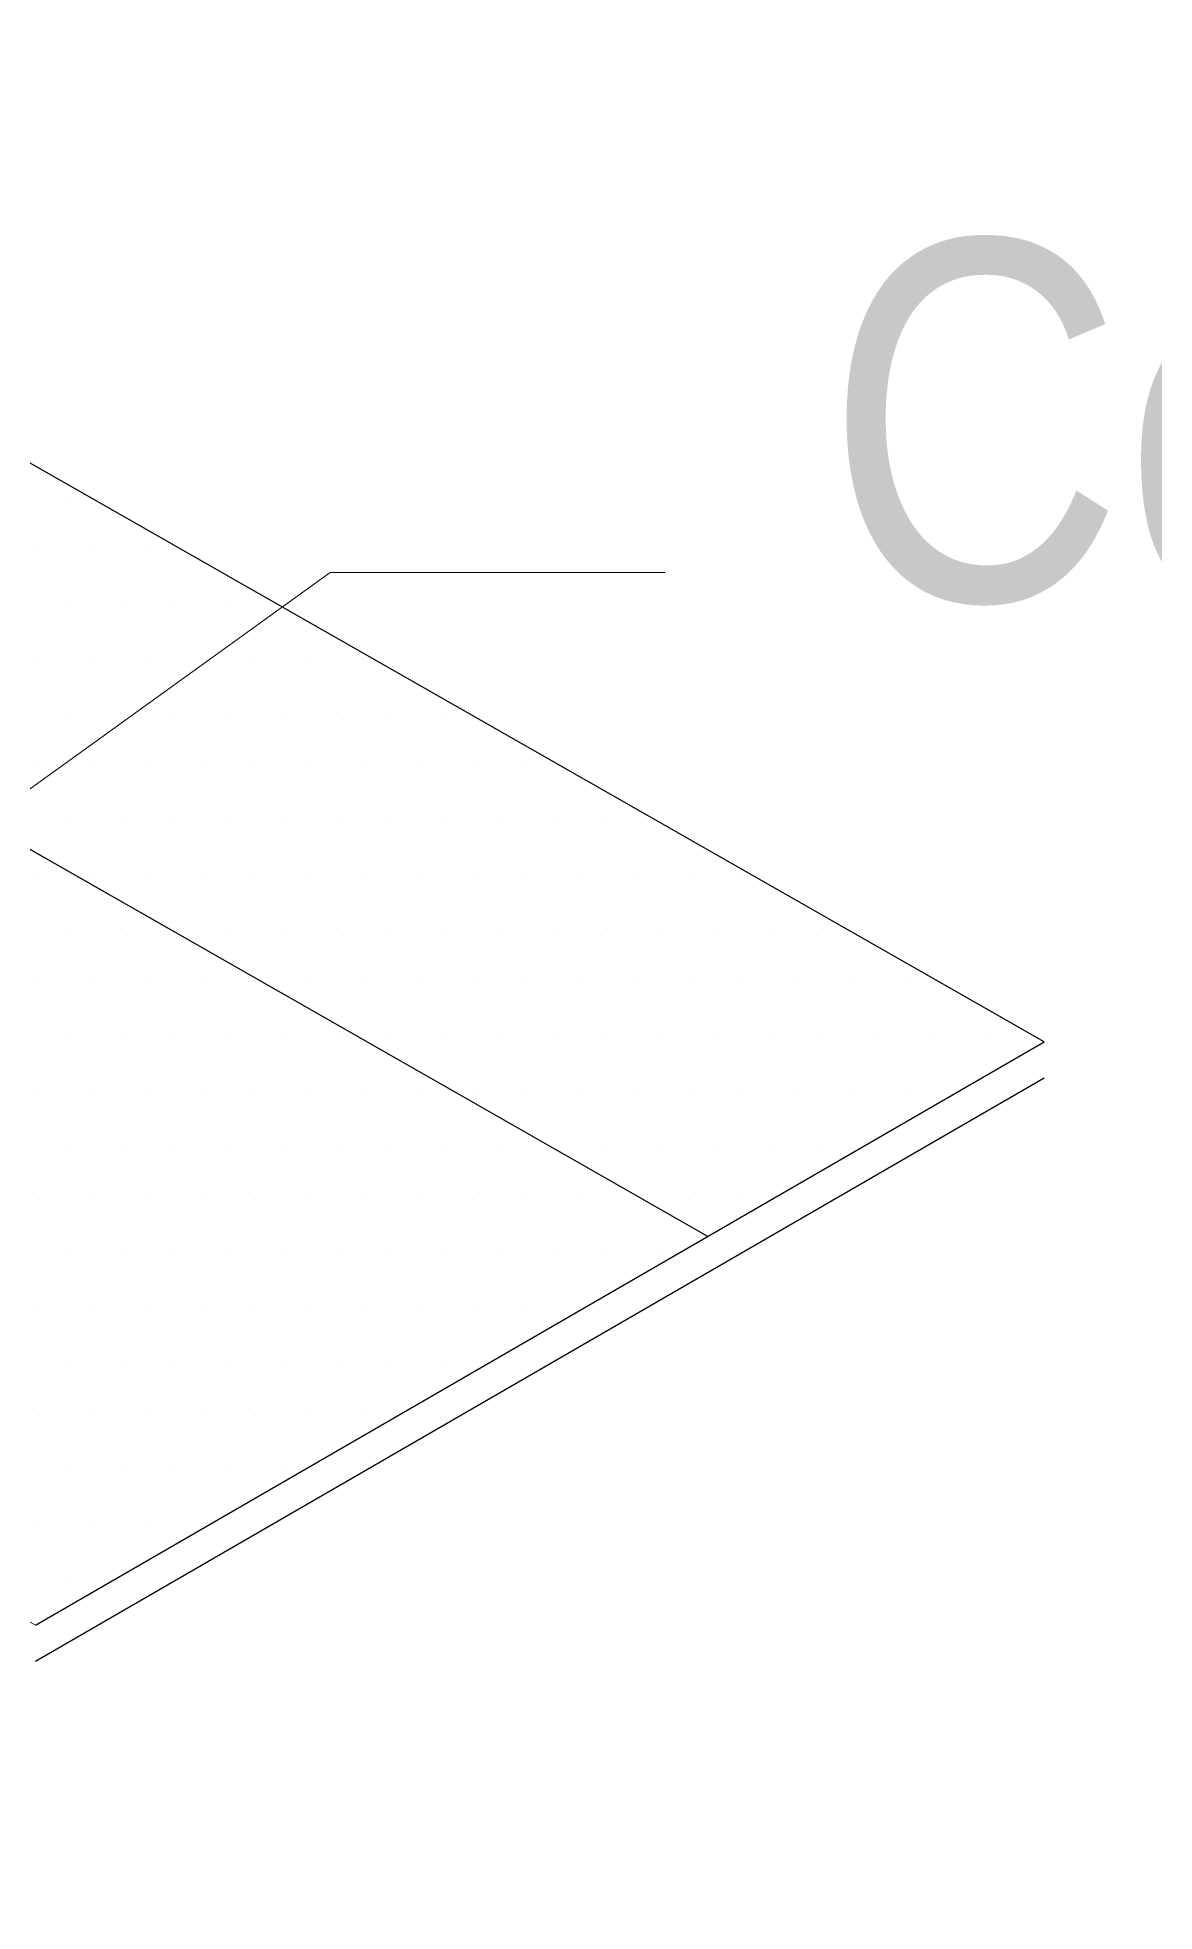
# Model space of a CAD drawing. Extents: x -1279 to 5791, y -3809 to 1769.
# Drawn here: x 872.7 to 900.59, y -2559.8 to -2512.97 of the extents above; entities that cross this region are included whole.
import ezdxf

# ---------------------------------------------------------------- set-up
doc = ezdxf.new("R2010")
doc.units = 0
doc.header["$MEASUREMENT"] = 0
for name, color, linetype, lineweight in [('.ATI-HATCH', 7, 'Continuous', 0), ('G-ANNO-TTLB', 7, 'Continuous', 0), ('TYVEK', 7, 'Continuous', 0)]:
    doc.layers.add(name, color=color, linetype=linetype, lineweight=lineweight)

# ---------------------------------------------------------------- blocks, each defined once
blk = doc.blocks.new('Block_79')
at = {"layer": '.ATI-HATCH'}
for points, knots in [([(755.049, -2466.185), (755.049, -2466.185), (746.651, -2471.044), (746.651, -2471.044), (746.651, -2471.044), (738.252, -2475.902), (738.252, -2475.902), (738.252, -2475.902), (872.648, -2552.645), (872.648, -2552.645), (872.648, -2552.645), (889.444, -2542.927), (889.444, -2542.927), (889.444, -2542.927), (755.049, -2466.185), (755.049, -2466.185)], [0, 0, 0, 0, 1, 1, 1, 2, 2, 2, 3, 3, 3, 4, 4, 4, 5, 5, 5, 5]), ([(871.397, -2522.967), (871.397, -2522.967), (870.677, -2532.211), (870.677, -2532.211), (870.677, -2532.211), (889.444, -2542.927), (889.444, -2542.927), (889.444, -2542.927), (897.843, -2538.068), (897.843, -2538.068), (897.843, -2538.068), (871.397, -2522.967), (871.397, -2522.967)], [0, 0, 0, 0, 1, 1, 1, 2, 2, 2, 3, 3, 3, 4, 4, 4, 4])]:
    blk.add_open_spline(points, degree=3, knots=knots, dxfattribs=at)
at = {"layer": '.ATI-HATCH', "color": 8, "lineweight": 0, "true_color": 0x808080}
for points in [[(873.426, -2524.444), (873.426, -2524.444), (873.426, -2524.444), (873.426, -2524.444)], [(872.751, -2525.794), (872.751, -2525.794), (872.751, -2525.794), (872.751, -2525.794)], [(874.101, -2525.794), (874.101, -2525.794), (874.101, -2525.794), (874.101, -2525.794)], [(875.451, -2525.794), (875.451, -2525.794), (875.451, -2525.794), (875.451, -2525.794)], [(873.426, -2527.144), (873.426, -2527.144), (873.426, -2527.144), (873.426, -2527.144)], [(874.776, -2527.144), (874.776, -2527.144), (874.776, -2527.144), (874.776, -2527.144)], [(876.126, -2527.144), (876.126, -2527.144), (876.126, -2527.144), (876.126, -2527.144)], [(877.476, -2527.144), (877.476, -2527.144), (877.476, -2527.144), (877.476, -2527.144)], [(872.751, -2528.494), (872.751, -2528.494), (872.751, -2528.494), (872.751, -2528.494)], [(874.101, -2528.494), (874.101, -2528.494), (874.101, -2528.494), (874.101, -2528.494)], [(875.451, -2528.494), (875.451, -2528.494), (875.451, -2528.494), (875.451, -2528.494)], [(876.801, -2528.494), (876.801, -2528.494), (876.801, -2528.494), (876.801, -2528.494)], [(878.151, -2528.494), (878.151, -2528.494), (878.151, -2528.494), (878.151, -2528.494)], [(879.501, -2528.494), (879.501, -2528.494), (879.501, -2528.494), (879.501, -2528.494)], [(880.851, -2528.494), (880.851, -2528.494), (880.851, -2528.494), (880.851, -2528.494)], [(873.426, -2529.844), (873.426, -2529.844), (873.426, -2529.844), (873.426, -2529.844)], [(874.776, -2529.844), (874.776, -2529.844), (874.776, -2529.844), (874.776, -2529.844)], [(876.126, -2529.844), (876.126, -2529.844), (876.126, -2529.844), (876.126, -2529.844)], [(877.476, -2529.844), (877.476, -2529.844), (877.476, -2529.844), (877.476, -2529.844)], [(878.826, -2529.844), (878.826, -2529.844), (878.826, -2529.844), (878.826, -2529.844)], [(880.176, -2529.844), (880.176, -2529.844), (880.176, -2529.844), (880.176, -2529.844)], [(881.526, -2529.844), (881.526, -2529.844), (881.526, -2529.844), (881.526, -2529.844)], [(882.876, -2529.844), (882.876, -2529.844), (882.876, -2529.844), (882.876, -2529.844)], [(872.751, -2531.194), (872.751, -2531.194), (872.751, -2531.194), (872.751, -2531.194)], [(874.101, -2531.194), (874.101, -2531.194), (874.101, -2531.194), (874.101, -2531.194)], [(875.451, -2531.194), (875.451, -2531.194), (875.451, -2531.194), (875.451, -2531.194)], [(876.801, -2531.194), (876.801, -2531.194), (876.801, -2531.194), (876.801, -2531.194)], [(878.151, -2531.194), (878.151, -2531.194), (878.151, -2531.194), (878.151, -2531.194)], [(879.501, -2531.194), (879.501, -2531.194), (879.501, -2531.194), (879.501, -2531.194)], [(880.851, -2531.194), (880.851, -2531.194), (880.851, -2531.194), (880.851, -2531.194)], [(882.201, -2531.194), (882.201, -2531.194), (882.201, -2531.194), (882.201, -2531.194)], [(883.551, -2531.194), (883.551, -2531.194), (883.551, -2531.194), (883.551, -2531.194)], [(884.901, -2531.194), (884.901, -2531.194), (884.901, -2531.194), (884.901, -2531.194)], [(873.426, -2532.544), (873.426, -2532.544), (873.426, -2532.544), (873.426, -2532.544)], [(874.776, -2532.544), (874.776, -2532.544), (874.776, -2532.544), (874.776, -2532.544)], [(876.126, -2532.544), (876.126, -2532.544), (876.126, -2532.544), (876.126, -2532.544)], [(877.476, -2532.544), (877.476, -2532.544), (877.476, -2532.544), (877.476, -2532.544)], [(878.826, -2532.544), (878.826, -2532.544), (878.826, -2532.544), (878.826, -2532.544)], [(880.176, -2532.544), (880.176, -2532.544), (880.176, -2532.544), (880.176, -2532.544)], [(881.526, -2532.544), (881.526, -2532.544), (881.526, -2532.544), (881.526, -2532.544)], [(882.876, -2532.544), (882.876, -2532.544), (882.876, -2532.544), (882.876, -2532.544)], [(884.226, -2532.544), (884.226, -2532.544), (884.226, -2532.544), (884.226, -2532.544)], [(885.576, -2532.544), (885.576, -2532.544), (885.576, -2532.544), (885.576, -2532.544)], [(886.926, -2532.544), (886.926, -2532.544), (886.926, -2532.544), (886.926, -2532.544)], [(872.751, -2533.894), (872.751, -2533.894), (872.751, -2533.894), (872.751, -2533.894)], [(874.101, -2533.894), (874.101, -2533.894), (874.101, -2533.894), (874.101, -2533.894)], [(875.451, -2533.894), (875.451, -2533.894), (875.451, -2533.894), (875.451, -2533.894)], [(876.801, -2533.894), (876.801, -2533.894), (876.801, -2533.894), (876.801, -2533.894)], [(878.151, -2533.894), (878.151, -2533.894), (878.151, -2533.894), (878.151, -2533.894)], [(879.501, -2533.894), (879.501, -2533.894), (879.501, -2533.894), (879.501, -2533.894)], [(880.851, -2533.894), (880.851, -2533.894), (880.851, -2533.894), (880.851, -2533.894)], [(882.201, -2533.894), (882.201, -2533.894), (882.201, -2533.894), (882.201, -2533.894)], [(883.551, -2533.894), (883.551, -2533.894), (883.551, -2533.894), (883.551, -2533.894)], [(884.901, -2533.894), (884.901, -2533.894), (884.901, -2533.894), (884.901, -2533.894)], [(886.251, -2533.894), (886.251, -2533.894), (886.251, -2533.894), (886.251, -2533.894)], [(887.601, -2533.894), (887.601, -2533.894), (887.601, -2533.894), (887.601, -2533.894)], [(888.951, -2533.894), (888.951, -2533.894), (888.951, -2533.894), (888.951, -2533.894)], [(890.301, -2533.894), (890.301, -2533.894), (890.301, -2533.894), (890.301, -2533.894)], [(873.426, -2535.244), (873.426, -2535.244), (873.426, -2535.244), (873.426, -2535.244)], [(874.776, -2535.244), (874.776, -2535.244), (874.776, -2535.244), (874.776, -2535.244)], [(876.126, -2535.244), (876.126, -2535.244), (876.126, -2535.244), (876.126, -2535.244)], [(877.476, -2535.244), (877.476, -2535.244), (877.476, -2535.244), (877.476, -2535.244)], [(878.826, -2535.244), (878.826, -2535.244), (878.826, -2535.244), (878.826, -2535.244)], [(880.176, -2535.244), (880.176, -2535.244), (880.176, -2535.244), (880.176, -2535.244)], [(881.526, -2535.244), (881.526, -2535.244), (881.526, -2535.244), (881.526, -2535.244)], [(882.876, -2535.244), (882.876, -2535.244), (882.876, -2535.244), (882.876, -2535.244)], [(884.226, -2535.244), (884.226, -2535.244), (884.226, -2535.244), (884.226, -2535.244)], [(885.576, -2535.244), (885.576, -2535.244), (885.576, -2535.244), (885.576, -2535.244)], [(886.926, -2535.244), (886.926, -2535.244), (886.926, -2535.244), (886.926, -2535.244)], [(888.276, -2535.244), (888.276, -2535.244), (888.276, -2535.244), (888.276, -2535.244)], [(889.626, -2535.244), (889.626, -2535.244), (889.626, -2535.244), (889.626, -2535.244)], [(890.976, -2535.244), (890.976, -2535.244), (890.976, -2535.244), (890.976, -2535.244)], [(892.326, -2535.244), (892.326, -2535.244), (892.326, -2535.244), (892.326, -2535.244)], [(872.751, -2536.594), (872.751, -2536.594), (872.751, -2536.594), (872.751, -2536.594)], [(874.101, -2536.594), (874.101, -2536.594), (874.101, -2536.594), (874.101, -2536.594)], [(875.451, -2536.594), (875.451, -2536.594), (875.451, -2536.594), (875.451, -2536.594)], [(876.801, -2536.594), (876.801, -2536.594), (876.801, -2536.594), (876.801, -2536.594)], [(878.151, -2536.594), (878.151, -2536.594), (878.151, -2536.594), (878.151, -2536.594)], [(879.501, -2536.594), (879.501, -2536.594), (879.501, -2536.594), (879.501, -2536.594)], [(880.851, -2536.594), (880.851, -2536.594), (880.851, -2536.594), (880.851, -2536.594)], [(882.201, -2536.594), (882.201, -2536.594), (882.201, -2536.594), (882.201, -2536.594)], [(883.551, -2536.594), (883.551, -2536.594), (883.551, -2536.594), (883.551, -2536.594)], [(884.901, -2536.594), (884.901, -2536.594), (884.901, -2536.594), (884.901, -2536.594)], [(886.251, -2536.594), (886.251, -2536.594), (886.251, -2536.594), (886.251, -2536.594)], [(887.601, -2536.594), (887.601, -2536.594), (887.601, -2536.594), (887.601, -2536.594)], [(888.951, -2536.594), (888.951, -2536.594), (888.951, -2536.594), (888.951, -2536.594)], [(890.301, -2536.594), (890.301, -2536.594), (890.301, -2536.594), (890.301, -2536.594)], [(891.651, -2536.594), (891.651, -2536.594), (891.651, -2536.594), (891.651, -2536.594)], [(893.001, -2536.594), (893.001, -2536.594), (893.001, -2536.594), (893.001, -2536.594)], [(894.351, -2536.594), (894.351, -2536.594), (894.351, -2536.594), (894.351, -2536.594)], [(873.426, -2537.944), (873.426, -2537.944), (873.426, -2537.944), (873.426, -2537.944)], [(874.776, -2537.944), (874.776, -2537.944), (874.776, -2537.944), (874.776, -2537.944)], [(876.126, -2537.944), (876.126, -2537.944), (876.126, -2537.944), (876.126, -2537.944)], [(877.476, -2537.944), (877.476, -2537.944), (877.476, -2537.944), (877.476, -2537.944)], [(878.826, -2537.944), (878.826, -2537.944), (878.826, -2537.944), (878.826, -2537.944)], [(880.176, -2537.944), (880.176, -2537.944), (880.176, -2537.944), (880.176, -2537.944)], [(881.526, -2537.944), (881.526, -2537.944), (881.526, -2537.944), (881.526, -2537.944)], [(882.876, -2537.944), (882.876, -2537.944), (882.876, -2537.944), (882.876, -2537.944)], [(884.226, -2537.944), (884.226, -2537.944), (884.226, -2537.944), (884.226, -2537.944)], [(885.576, -2537.944), (885.576, -2537.944), (885.576, -2537.944), (885.576, -2537.944)], [(886.926, -2537.944), (886.926, -2537.944), (886.926, -2537.944), (886.926, -2537.944)], [(888.276, -2537.944), (888.276, -2537.944), (888.276, -2537.944), (888.276, -2537.944)], [(889.626, -2537.944), (889.626, -2537.944), (889.626, -2537.944), (889.626, -2537.944)], [(890.976, -2537.944), (890.976, -2537.944), (890.976, -2537.944), (890.976, -2537.944)], [(892.326, -2537.944), (892.326, -2537.944), (892.326, -2537.944), (892.326, -2537.944)], [(893.676, -2537.944), (893.676, -2537.944), (893.676, -2537.944), (893.676, -2537.944)], [(895.026, -2537.944), (895.026, -2537.944), (895.026, -2537.944), (895.026, -2537.944)], [(896.376, -2537.944), (896.376, -2537.944), (896.376, -2537.944), (896.376, -2537.944)], [(872.751, -2539.294), (872.751, -2539.294), (872.751, -2539.294), (872.751, -2539.294)], [(874.101, -2539.294), (874.101, -2539.294), (874.101, -2539.294), (874.101, -2539.294)], [(875.451, -2539.294), (875.451, -2539.294), (875.451, -2539.294), (875.451, -2539.294)], [(876.801, -2539.294), (876.801, -2539.294), (876.801, -2539.294), (876.801, -2539.294)], [(878.151, -2539.294), (878.151, -2539.294), (878.151, -2539.294), (878.151, -2539.294)], [(879.501, -2539.294), (879.501, -2539.294), (879.501, -2539.294), (879.501, -2539.294)], [(880.851, -2539.294), (880.851, -2539.294), (880.851, -2539.294), (880.851, -2539.294)], [(882.201, -2539.294), (882.201, -2539.294), (882.201, -2539.294), (882.201, -2539.294)], [(883.551, -2539.294), (883.551, -2539.294), (883.551, -2539.294), (883.551, -2539.294)], [(884.901, -2539.294), (884.901, -2539.294), (884.901, -2539.294), (884.901, -2539.294)], [(886.251, -2539.294), (886.251, -2539.294), (886.251, -2539.294), (886.251, -2539.294)], [(887.601, -2539.294), (887.601, -2539.294), (887.601, -2539.294), (887.601, -2539.294)], [(888.951, -2539.294), (888.951, -2539.294), (888.951, -2539.294), (888.951, -2539.294)], [(890.301, -2539.294), (890.301, -2539.294), (890.301, -2539.294), (890.301, -2539.294)], [(891.651, -2539.294), (891.651, -2539.294), (891.651, -2539.294), (891.651, -2539.294)], [(893.001, -2539.294), (893.001, -2539.294), (893.001, -2539.294), (893.001, -2539.294)], [(894.351, -2539.294), (894.351, -2539.294), (894.351, -2539.294), (894.351, -2539.294)], [(895.701, -2539.294), (895.701, -2539.294), (895.701, -2539.294), (895.701, -2539.294)], [(873.426, -2540.644), (873.426, -2540.644), (873.426, -2540.644), (873.426, -2540.644)], [(874.776, -2540.644), (874.776, -2540.644), (874.776, -2540.644), (874.776, -2540.644)], [(876.126, -2540.644), (876.126, -2540.644), (876.126, -2540.644), (876.126, -2540.644)], [(877.476, -2540.644), (877.476, -2540.644), (877.476, -2540.644), (877.476, -2540.644)], [(878.826, -2540.644), (878.826, -2540.644), (878.826, -2540.644), (878.826, -2540.644)], [(880.176, -2540.644), (880.176, -2540.644), (880.176, -2540.644), (880.176, -2540.644)], [(881.526, -2540.644), (881.526, -2540.644), (881.526, -2540.644), (881.526, -2540.644)], [(882.876, -2540.644), (882.876, -2540.644), (882.876, -2540.644), (882.876, -2540.644)], [(884.226, -2540.644), (884.226, -2540.644), (884.226, -2540.644), (884.226, -2540.644)], [(885.576, -2540.644), (885.576, -2540.644), (885.576, -2540.644), (885.576, -2540.644)], [(886.926, -2540.644), (886.926, -2540.644), (886.926, -2540.644), (886.926, -2540.644)], [(888.276, -2540.644), (888.276, -2540.644), (888.276, -2540.644), (888.276, -2540.644)], [(889.626, -2540.644), (889.626, -2540.644), (889.626, -2540.644), (889.626, -2540.644)], [(890.976, -2540.644), (890.976, -2540.644), (890.976, -2540.644), (890.976, -2540.644)], [(892.326, -2540.644), (892.326, -2540.644), (892.326, -2540.644), (892.326, -2540.644)], [(872.751, -2541.994), (872.751, -2541.994), (872.751, -2541.994), (872.751, -2541.994)], [(874.101, -2541.994), (874.101, -2541.994), (874.101, -2541.994), (874.101, -2541.994)], [(875.451, -2541.994), (875.451, -2541.994), (875.451, -2541.994), (875.451, -2541.994)], [(876.801, -2541.994), (876.801, -2541.994), (876.801, -2541.994), (876.801, -2541.994)], [(878.151, -2541.994), (878.151, -2541.994), (878.151, -2541.994), (878.151, -2541.994)], [(879.501, -2541.994), (879.501, -2541.994), (879.501, -2541.994), (879.501, -2541.994)], [(880.851, -2541.994), (880.851, -2541.994), (880.851, -2541.994), (880.851, -2541.994)], [(882.201, -2541.994), (882.201, -2541.994), (882.201, -2541.994), (882.201, -2541.994)], [(883.551, -2541.994), (883.551, -2541.994), (883.551, -2541.994), (883.551, -2541.994)], [(884.901, -2541.994), (884.901, -2541.994), (884.901, -2541.994), (884.901, -2541.994)], [(886.251, -2541.994), (886.251, -2541.994), (886.251, -2541.994), (886.251, -2541.994)], [(887.601, -2541.994), (887.601, -2541.994), (887.601, -2541.994), (887.601, -2541.994)], [(888.951, -2541.994), (888.951, -2541.994), (888.951, -2541.994), (888.951, -2541.994)], [(890.301, -2541.994), (890.301, -2541.994), (890.301, -2541.994), (890.301, -2541.994)], [(873.426, -2543.344), (873.426, -2543.344), (873.426, -2543.344), (873.426, -2543.344)], [(874.776, -2543.344), (874.776, -2543.344), (874.776, -2543.344), (874.776, -2543.344)], [(876.126, -2543.344), (876.126, -2543.344), (876.126, -2543.344), (876.126, -2543.344)], [(877.476, -2543.344), (877.476, -2543.344), (877.476, -2543.344), (877.476, -2543.344)], [(878.826, -2543.344), (878.826, -2543.344), (878.826, -2543.344), (878.826, -2543.344)], [(880.176, -2543.344), (880.176, -2543.344), (880.176, -2543.344), (880.176, -2543.344)], [(881.526, -2543.344), (881.526, -2543.344), (881.526, -2543.344), (881.526, -2543.344)], [(882.876, -2543.344), (882.876, -2543.344), (882.876, -2543.344), (882.876, -2543.344)], [(884.226, -2543.344), (884.226, -2543.344), (884.226, -2543.344), (884.226, -2543.344)], [(885.576, -2543.344), (885.576, -2543.344), (885.576, -2543.344), (885.576, -2543.344)], [(886.926, -2543.344), (886.926, -2543.344), (886.926, -2543.344), (886.926, -2543.344)], [(888.276, -2543.344), (888.276, -2543.344), (888.276, -2543.344), (888.276, -2543.344)], [(872.751, -2544.694), (872.751, -2544.694), (872.751, -2544.694), (872.751, -2544.694)], [(874.101, -2544.694), (874.101, -2544.694), (874.101, -2544.694), (874.101, -2544.694)], [(875.451, -2544.694), (875.451, -2544.694), (875.451, -2544.694), (875.451, -2544.694)], [(876.801, -2544.694), (876.801, -2544.694), (876.801, -2544.694), (876.801, -2544.694)], [(878.151, -2544.694), (878.151, -2544.694), (878.151, -2544.694), (878.151, -2544.694)], [(879.501, -2544.694), (879.501, -2544.694), (879.501, -2544.694), (879.501, -2544.694)], [(880.851, -2544.694), (880.851, -2544.694), (880.851, -2544.694), (880.851, -2544.694)], [(882.201, -2544.694), (882.201, -2544.694), (882.201, -2544.694), (882.201, -2544.694)], [(883.551, -2544.694), (883.551, -2544.694), (883.551, -2544.694), (883.551, -2544.694)], [(884.901, -2544.694), (884.901, -2544.694), (884.901, -2544.694), (884.901, -2544.694)], [(886.251, -2544.694), (886.251, -2544.694), (886.251, -2544.694), (886.251, -2544.694)], [(873.426, -2546.044), (873.426, -2546.044), (873.426, -2546.044), (873.426, -2546.044)], [(874.776, -2546.044), (874.776, -2546.044), (874.776, -2546.044), (874.776, -2546.044)], [(876.126, -2546.044), (876.126, -2546.044), (876.126, -2546.044), (876.126, -2546.044)], [(877.476, -2546.044), (877.476, -2546.044), (877.476, -2546.044), (877.476, -2546.044)], [(878.826, -2546.044), (878.826, -2546.044), (878.826, -2546.044), (878.826, -2546.044)], [(880.176, -2546.044), (880.176, -2546.044), (880.176, -2546.044), (880.176, -2546.044)], [(881.526, -2546.044), (881.526, -2546.044), (881.526, -2546.044), (881.526, -2546.044)], [(882.876, -2546.044), (882.876, -2546.044), (882.876, -2546.044), (882.876, -2546.044)], [(872.751, -2547.394), (872.751, -2547.394), (872.751, -2547.394), (872.751, -2547.394)], [(874.101, -2547.394), (874.101, -2547.394), (874.101, -2547.394), (874.101, -2547.394)], [(875.451, -2547.394), (875.451, -2547.394), (875.451, -2547.394), (875.451, -2547.394)], [(876.801, -2547.394), (876.801, -2547.394), (876.801, -2547.394), (876.801, -2547.394)], [(878.151, -2547.394), (878.151, -2547.394), (878.151, -2547.394), (878.151, -2547.394)], [(879.501, -2547.394), (879.501, -2547.394), (879.501, -2547.394), (879.501, -2547.394)], [(880.851, -2547.394), (880.851, -2547.394), (880.851, -2547.394), (880.851, -2547.394)], [(873.426, -2548.744), (873.426, -2548.744), (873.426, -2548.744), (873.426, -2548.744)], [(874.776, -2548.744), (874.776, -2548.744), (874.776, -2548.744), (874.776, -2548.744)], [(876.126, -2548.744), (876.126, -2548.744), (876.126, -2548.744), (876.126, -2548.744)], [(877.476, -2548.744), (877.476, -2548.744), (877.476, -2548.744), (877.476, -2548.744)], [(878.826, -2548.744), (878.826, -2548.744), (878.826, -2548.744), (878.826, -2548.744)], [(872.751, -2550.094), (872.751, -2550.094), (872.751, -2550.094), (872.751, -2550.094)], [(874.101, -2550.094), (874.101, -2550.094), (874.101, -2550.094), (874.101, -2550.094)], [(875.451, -2550.094), (875.451, -2550.094), (875.451, -2550.094), (875.451, -2550.094)], [(876.801, -2550.094), (876.801, -2550.094), (876.801, -2550.094), (876.801, -2550.094)], [(873.426, -2551.444), (873.426, -2551.444), (873.426, -2551.444), (873.426, -2551.444)]]:
    blk.add_open_spline(points, degree=3, dxfattribs=at)
blk = doc.blocks.new('Block_140')
at = {"layer": 'TYVEK', "color": 18, "lineweight": 0, "true_color": 0x000000}
for p, q in [((861.784, -2539.467), (880.007, -2526.342)), ((880.007, -2526.342), (888.375, -2526.342))]:
    blk.add_line(p, q, dxfattribs=at)
at = {"layer": 'TYVEK', "insert": (892.384, -2529.751), "char_height": 0.2, "attachment_point": 7}
blk.add_mtext('\\C18;\\c0;\\FArial Narrow|b0|i0|c1;\\H8.999997;\\W1.000000;Center release paper', dxfattribs=at)

msp = doc.modelspace()

# ---------------------------------------------------------------- hatches: boundary and pattern name
at = {"layer": 'G-ANNO-TTLB', "true_color": 0xff00ff, "transparency": 33554687}
h = msp.add_hatch(color=6, dxfattribs=at)
edge = h.paths.add_edge_path()
edge.add_spline(control_points=[(1773.018, -3692.604), (1773.018, -3692.604), (-1156.5, -3692.604), (-1156.5, -3692.604), (-1156.5, -3692.604), (-1156.5, -1235.604), (-1156.5, -1235.604), (-1156.5, -1235.604), (1773.018, -1235.604), (1773.018, -1235.604), (1773.018, -1235.604), (1773.018, -3692.604), (1773.018, -3692.604)], knot_values=[0, 0, 0, 0, 1, 1, 1, 2, 2, 2, 3, 3, 3, 4, 4, 4, 4], degree=3, periodic=0)
edge = h.paths.add_edge_path()
edge.add_spline(control_points=[(-1147.5, -1244.604), (-1147.5, -1244.604), (-1147.5, -3683.604), (-1147.5, -3683.604), (-1147.5, -3683.604), (1764.018, -3683.604), (1764.018, -3683.604), (1764.018, -3683.604), (1764.018, -1244.604), (1764.018, -1244.604), (1764.018, -1244.604), (-1147.5, -1244.604), (-1147.5, -1244.604)], knot_values=[0, 0, 0, 0, 1, 1, 1, 2, 2, 2, 3, 3, 3, 4, 4, 4, 4], degree=3, periodic=0)
edge.add_line((-1147.5, -1244.604), (-1147.5, -1244.604))

# ---------------------------------------------------------------- linework, layer by layer
at = {"layer": 'G-ANNO-TTLB'}
for points in [[(1773.018, -3692.604), (1773.018, -3692.604), (-1156.5, -3692.604), (-1156.5, -3692.604), (-1156.5, -3692.604), (-1156.5, -1235.604), (-1156.5, -1235.604), (-1156.5, -1235.604), (1773.018, -1235.604), (1773.018, -1235.604), (1773.018, -1235.604), (1773.018, -3692.604), (1773.018, -3692.604)], [(-1147.5, -1244.604), (-1147.5, -1244.604), (-1147.5, -3683.604), (-1147.5, -3683.604), (-1147.5, -3683.604), (1764.018, -3683.604), (1764.018, -3683.604), (1764.018, -3683.604), (1764.018, -1244.604), (1764.018, -1244.604), (1764.018, -1244.604), (-1147.5, -1244.604), (-1147.5, -1244.604)]]:
    msp.add_open_spline(points, degree=3, knots=[0, 0, 0, 0, 1, 1, 1, 2, 2, 2, 3, 3, 3, 4, 4, 4, 4], dxfattribs=at)
at = {"layer": 'TYVEK', "color": 4, "lineweight": 25, "true_color": 0x00ffff}
for p, q in [((897.843, -2538.068), (763.448, -2461.326)), ((889.444, -2542.927), (755.049, -2466.185)), ((872.648, -2552.645), (897.843, -2538.068)), ((872.648, -2553.543), (897.843, -2538.966))]:
    msp.add_line(p, q, dxfattribs=at)

# ---------------------------------------------------------------- block references
at = {"layer": '.ATI-HATCH'}
msp.add_blockref('Block_79', (0, 0), dxfattribs=at)
at = {"layer": 'TYVEK'}
msp.add_blockref('Block_140', (0, 0), dxfattribs=at)

doc.saveas('drawing.dxf')
